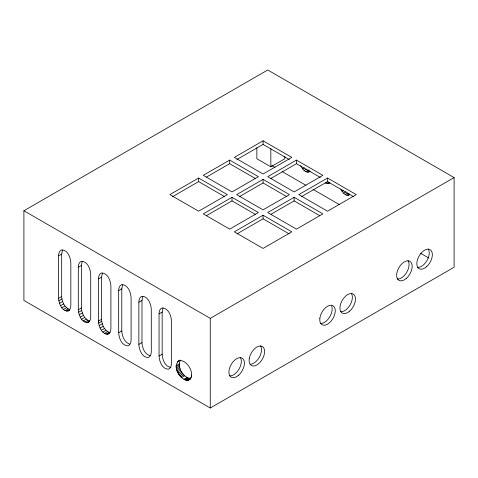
<?xml version="1.0" encoding="UTF-8"?>
<svg xmlns="http://www.w3.org/2000/svg" width="478" height="478" viewBox="0 0 478 478"><rect width="100%" height="100%" fill="white"/><g stroke="black" fill="none" stroke-linecap="round" stroke-linejoin="round"><path stroke-width="0.72" d="M178.605 360.83C187.418 357.926 198.191 378.636 186.599 380.333C178.862 378.468 171.53 365.192 179.847 360.113M177.296 361.96L180.403 360.167C176.794 367.301 182.954 377.524 190.597 378.504L187.49 380.297L183.869 379.257L186.97 377.465M58.573 255.873C58.621 253.591 59.212 250.735 61.638 249.875C67.882 249.904 70.589 257.684 70.84 262.954L70.84 304.779C70.834 307.103 70.35 309.995 67.96 311.035C61.728 311.363 58.925 303.506 58.573 298.338L58.573 255.873L61.68 254.081L62.498 250.072M78.296 267.268C78.344 264.979 78.96 262.123 81.397 261.293C87.677 261.346 90.462 269.114 90.718 274.438L90.718 316.579C90.677 318.82 90.097 321.521 87.827 322.489C81.559 322.835 78.673 314.984 78.296 309.774L78.296 267.268L81.397 265.475L82.234 261.472M98.486 278.925C98.534 276.637 99.149 273.78 101.593 272.95C107.867 273.004 110.651 280.771 110.908 286.095L110.902 328.649C110.8 330.884 110.024 333.674 107.55 334.265C101.426 333.823 98.749 326.384 98.486 321.067L98.486 278.925L101.593 277.126L102.423 273.123M118.675 290.576C118.723 288.294 119.339 285.438 121.782 284.607C128.056 284.661 130.841 292.428 131.097 297.752L131.097 339.894C131.05 342.182 130.434 345.038 127.99 345.869C121.717 345.815 118.932 338.048 118.675 332.724L118.675 290.576L121.782 288.784L122.613 284.78M138.865 302.233C138.913 299.951 139.528 297.095 141.972 296.264C148.246 296.312 151.03 304.086 151.287 309.409L151.287 351.551C151.239 353.84 150.624 356.696 148.18 357.526C141.906 357.472 139.122 349.699 138.865 344.381L138.865 302.233L141.972 300.441L142.803 296.438M159.054 313.891C159.102 311.602 159.718 308.752 162.161 307.922C168.435 307.969 171.22 315.743 171.477 321.067L171.477 363.208C171.429 365.497 170.813 368.353 168.37 369.183C162.096 369.13 159.311 361.356 159.054 356.032L159.054 313.891L162.161 312.098L162.992 308.095M191.559 375.099C191.553 377.495 190.142 380.183 187.49 380.297M300.74 165.525C302.078 168.668 304.767 172.725 308.686 172.056L309.923 171.279M328.553 183.51L329.796 182.733L328.553 183.51L327.077 183.642L325.482 183.116L327.968 181.682M23.9 210.756L267.734 69.979L454.1 177.577L454.1 267.244L210.266 408.021L23.9 300.423L23.9 210.756L210.266 318.354L454.1 177.577M198.621 178.025L169.887 194.618L198.621 211.204L227.355 194.618L198.621 178.025L198.621 181.616L224.797 196.727M229.679 160.094L203.281 175.336L232.009 191.923L258.413 176.681L229.679 160.094L229.679 163.679L255.222 178.425M263.073 140.813L234.34 157.405L263.073 173.992L291.807 157.405L263.073 140.813L263.073 144.404L236.897 159.515M172.444 196.727L198.621 181.616M206.502 177.063L229.679 163.679M256.859 147.654L256.859 158.75L270.841 166.822L284.816 158.75L284.816 156.533M232.009 197.306L203.281 213.893L229.679 229.135L258.413 212.549L232.009 197.306L232.009 200.891L206.472 215.638M263.073 179.37L236.67 194.618L263.073 209.86L289.477 194.618L263.073 179.37L263.073 182.96L239.245 196.715M296.462 160.094L267.734 176.681L294.131 191.923L322.865 175.336L296.462 160.094L296.462 163.679L270.924 178.425M58.573 298.338L61.68 296.545L61.68 254.081M58.842 300.799L61.949 299.007L61.68 296.545M59.505 303.309L62.612 301.516L61.949 299.007M60.527 305.705L63.634 303.912L62.612 301.516M61.829 307.814L64.936 306.022L68.031 308.848L69.609 309.374L66.502 311.166M302.556 168.836L304.42 167.76M63.329 309.499L66.436 307.707M304.056 170.521L306.541 169.087M64.924 310.646L68.031 308.848M305.651 171.662L308.758 169.869M307.229 172.188L309.714 170.754M67.96 311.035L69.824 309.959M308.686 172.056L309.929 171.339M78.296 309.774L81.403 307.981L81.397 265.475M78.577 312.236L81.684 310.443L81.403 307.981M79.258 314.757L82.359 312.965L81.684 310.443M80.292 317.153L83.399 315.361L82.359 312.965M81.618 319.268L84.726 317.476L87.862 320.308L89.458 320.828L86.357 322.626M263.073 215.237L234.34 231.824L263.073 248.417L291.807 231.824L263.073 215.237L263.073 218.822L236.897 233.939M294.131 197.306L267.734 212.549L296.462 229.135L322.865 213.893L294.131 197.306L294.131 200.891L319.674 215.638M327.526 178.025L298.792 194.618L327.526 211.204L356.259 194.618L327.526 178.025L327.526 181.616L353.702 196.727M83.142 320.953L86.249 319.161M270.954 214.275L294.131 200.891M301.349 196.727L327.526 181.616M84.755 322.1L87.862 320.308M327.077 183.642L329.563 182.208M87.827 322.489L89.691 321.413M98.486 321.067L101.593 319.274L101.593 277.126M98.629 323.068L101.736 321.276L101.593 319.274M99.179 325.59L102.286 323.797L101.736 321.276M100.105 328.045L103.212 326.253L102.286 323.797M101.348 330.268L104.449 328.476L107.514 331.648L110.149 332.443M340.832 189.061L342.069 191.284L343.312 190.567M102.812 332.108L105.919 330.316M342.069 191.284L343.539 193.13L346.024 191.696M104.413 333.447L107.514 331.648M343.539 193.13L345.134 194.462L347.62 193.028M106.026 334.182L109.133 332.383M345.134 194.462L346.753 195.197L349.239 193.763M107.55 334.265L109.414 333.19M346.753 195.197L348.277 195.281L349.52 194.564M118.675 332.724L121.782 330.931L121.782 288.784M138.865 344.381L141.972 342.583L141.972 300.441M159.054 356.032L162.161 354.24L162.161 312.098M179.28 363.83L176.173 365.622C176.227 370.145 178.437 374.435 181.628 377.572L184.735 375.78M176.137 366.769L179.244 364.977M176.364 368.042L179.471 366.25M176.597 369.315L179.704 367.522M177.075 370.623L180.182 368.831M177.553 371.932L180.654 370.139M178.24 373.187L181.347 371.394M178.933 374.441L182.04 372.649M179.794 375.559L182.901 373.766M180.654 376.67L183.761 374.877M184.622 379.723L187.729 377.925M185.607 380.028L188.714 378.235M186.599 380.333L189.7 378.54M188.386 380.261L190.25 379.185M348.277 195.281L349.609 194.713M150.791 355.74C144.822 355.154 142.241 347.817 141.972 342.583M170.981 367.397C165.012 366.811 162.43 359.474 162.161 354.24M129.598 344.106C124.334 342.266 122.033 336.094 121.782 330.931M263.073 144.404L289.25 159.515M296.462 163.679L320.29 177.434M271.725 165.537L274.952 167.402M282.05 171.5L305.926 185.285M313.024 189.384L339.482 204.656M420.568 253.268L428.826 258.036M263.073 182.96L286.902 196.715M232.009 200.891L255.192 214.275M263.073 218.822L289.25 233.939M83.399 315.361L84.726 317.476M63.634 303.912L64.936 306.022M103.212 326.253L104.449 328.476M270.841 148.329L270.841 166.822M210.266 318.354L210.266 408.021M428.21 249.014A10.982 6.339 -60 0 1 426.974 260.552A10.982 6.339 -60 0 1 417.605 267.387M351.336 293.402A10.982 6.339 -60 0 1 350.099 304.934A10.982 6.339 -60 0 1 340.724 311.775M331.618 305.908A10.982 6.339 -60 0 1 332.126 307.88L332.108 310.234A10.982 6.339 -60 0 1 320.188 323.385M408.021 260.671A10.982 6.339 -60 0 1 406.784 272.209A10.982 6.339 -60 0 1 397.415 279.044M260.51 345.899A10.982 6.339 -60 0 1 261.496 349.042L261.388 351.444A10.982 6.339 -60 0 1 250.412 364.242M240.291 357.508A10.982 6.339 -60 0 1 239.054 369.046A10.982 6.339 -60 0 1 229.679 375.881M319.836 318.408L319.818 320.756A10.982 6.339 -60 0 0 327.454 324.221A10.982 6.339 -60 0 0 335.215 312.026L335.233 309.672A10.982 6.339 -60 0 0 327.591 306.213A10.982 6.339 -60 0 0 319.836 318.408M249.223 358.793L249.122 361.195A10.982 6.339 -60 0 0 256.459 365.198A10.982 6.339 -60 0 0 264.495 353.236L264.603 350.834A10.982 6.339 -60 0 0 257.26 346.825A10.982 6.339 -60 0 0 249.223 358.793M426.603 266.676A10.982 6.339 -60 0 0 430.08 249.665A10.982 6.339 -60 0 0 417.091 261.185A10.982 6.339 -60 0 0 426.603 266.676M349.723 311.059A10.982 6.339 -60 0 0 353.206 294.048A10.982 6.339 -60 0 0 340.216 305.567A10.982 6.339 -60 0 0 349.723 311.059M406.414 278.333A10.982 6.339 -60 0 0 409.891 261.323A10.982 6.339 -60 0 0 396.901 272.842A10.982 6.339 -60 0 0 406.414 278.333M238.677 375.17A10.982 6.339 -60 0 0 242.161 358.159A10.982 6.339 -60 0 0 229.171 369.679A10.982 6.339 -60 0 0 238.677 375.17"/></g></svg>
